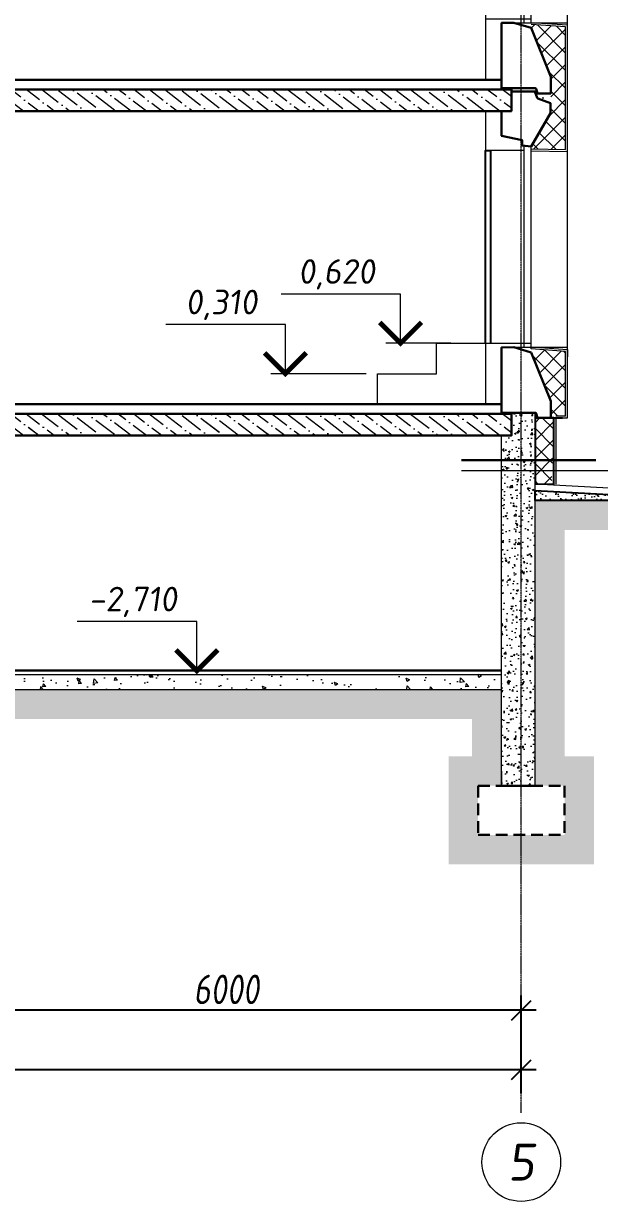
# Model space of a CAD drawing. Header units: millimetres. Extents: x -4447806 to 13389969, y -2188499 to 852203.
# Drawn here: x 3439697 to 3445554, y -692567 to -680588 of the extents above; entities that cross this region are included whole.
import ezdxf
from ezdxf.enums import TextEntityAlignment as Align

# ---------------------------------------------------------------- set-up
doc = ezdxf.new("R2010")
doc.units = ezdxf.units.MM
doc.linetypes.add('GOST2.303 6', pattern=[12, 8, -1.5, 1, -1.5])
doc.linetypes.add('HIDDEN', pattern=[6, 4, -2])
doc.layers.add('!!_для разрезов', color=7, linetype='Continuous')
doc.layers.add('Отд.фасада', color=193, linetype='Continuous')
for name, color, linetype, lineweight in [('!ОТ_Теплоизоляция', 8, 'Continuous', 15), ('АР_Выноски', 174, 'Continuous', 9), ('АР_Колонны', 250, 'Continuous', 30), ('АР_Оси', 195, 'Continuous', 9), ('АР_Оси_Разм', 7, 'Continuous', 15), ('АР_Отметки', 250, 'Continuous', 15), ('АР_Перекрытие', 250, 'Continuous', 30), ('АР_Полы', 250, 'Continuous', 30), ('АР_стены', 250, 'Continuous', 30), ('АР_Штрих утеплитель', 250, 'Continuous', 13), ('АР_Штриховка', 252, 'Continuous', 0), ('СПДС_+АР_Стены', 250, 'Continuous', 20), ('Тонкая линия', 250, 'Continuous', 18), ('ТХ_мебель передв', 250, 'Continuous', 13)]:
    doc.layers.add(name, color=color, linetype=linetype, lineweight=lineweight)
doc.styles.add('GOST 2.304', font='CS_Gost2304.shx')
doc.styles.add('ROMAND', font='ROMAND', dxfattribs={"width": 0.85})
doc.styles.add('Архитект', font='isocpeur.ttf', dxfattribs={"width": 0.8, "oblique": 8})
doc.styles.add('Архитектурный', font='isocpeur.ttf', dxfattribs={"oblique": 8})
doc.styles.add('Архитектурный размер', font='isocpeur.ttf', dxfattribs={"width": 0.8, "oblique": 8})
doc.dimstyles.new('KK 100', dxfattribs={"dimscale": 100, "dimtxt": 3, "dimasz": 2, "dimexe": 1.5, "dimexo": 2, "dimtad": 1, "dimdec": 0, "dimtxsty": 'GOST 2.304', "dimblk": 'OBLIQUE', "dimcen": 2.5, "dimdle": 1.5, "dimadec": 0, "dimazin": 0, "dimtfac": 1, "dimtdec": 0, "dimtmove": 0, "dimatfit": 3, "dimarcsym": 0})
pattern_1 = [(45, (2870171.04, -1048776.6), (-89.802561, 89.802561), []), (135, (2870171.04, -1048776.6), (-89.802561, -89.802561), [])]

# ---------------------------------------------------------------- blocks, each defined once
blk = doc.blocks.new('_Oblique')
at = {"color": 0, "linetype": 'ByBlock', "lineweight": -2}
blk.add_line((-0.5, -0.5), (0.5, 0.5), dxfattribs=at)
blk = doc.blocks.new('*D1207')
at = {"layer": 'Defpoints', "color": 0, "lineweight": 5, "transparency": 16777216}
for p in [(3438759, -690623), (3438759, -690623), (3444759, -691575)]:
    blk.add_point(p, dxfattribs=at)
at = {"layer": 'АР_Оси_Разм', "color": 0, "lineweight": -2, "transparency": 16777216}
for p, q in [((3438759, -690423), (3438759, -690473)), ((3444759, -691375), (3444759, -690473)), ((3444909, -690623), (3438609, -690623))]:
    blk.add_line(p, q, dxfattribs=at)
at = {"layer": 'АР_Оси_Разм', "color": 0, "lineweight": -2, "transparency": 16777216, "xscale": 200, "yscale": 200, "zscale": 200, "rotation": 180}
blk.add_blockref('_Oblique', (3438759, -690623), dxfattribs=at)
at = {"layer": 'АР_Оси_Разм', "color": 0, "lineweight": -2, "transparency": 16777216, "xscale": 200, "yscale": 200, "zscale": 200}
blk.add_blockref('_Oblique', (3444759, -690623), dxfattribs=at)
at = {"layer": 'АР_Оси_Разм', "color": 0, "lineweight": 9, "transparency": 16777216, "insert": (3441759, -690411), "char_height": 300, "attachment_point": 5, "style": 'Архитектурный размер'}
blk.add_mtext('6000', dxfattribs=at)
blk = doc.blocks.new('*D1034')
at = {"layer": 'Defpoints', "color": 0, "lineweight": 5, "transparency": 16777216}
for p in [(3444759, -691227), (3427359, -691667), (3444759, -691667)]:
    blk.add_point(p, dxfattribs=at)
at = {"layer": 'АР_Оси_Разм', "color": 0, "lineweight": -2, "transparency": 16777216}
for p, q in [((3427359, -691467), (3427359, -691077)), ((3444759, -691467), (3444759, -691077)), ((3427209, -691227), (3444909, -691227))]:
    blk.add_line(p, q, dxfattribs=at)
at = {"layer": 'АР_Оси_Разм', "color": 0, "lineweight": -2, "transparency": 16777216, "xscale": 200, "yscale": 200, "zscale": 200, "rotation": 180}
blk.add_blockref('_Oblique', (3427359, -691227), dxfattribs=at)
at = {"layer": 'АР_Оси_Разм', "color": 0, "lineweight": -2, "transparency": 16777216, "xscale": 200, "yscale": 200, "zscale": 200}
blk.add_blockref('_Oblique', (3444759, -691227), dxfattribs=at)
at = {"layer": 'АР_Оси_Разм', "color": 0, "lineweight": 9, "transparency": 16777216, "insert": (3436059, -691014), "char_height": 300, "attachment_point": 5, "style": 'Архитектурный размер'}
blk.add_mtext('17400', dxfattribs=at)
blk = doc.blocks.new('Из_буфера6223')
at = {"layer": '!!_для разрезов', "lineweight": 9, "ltscale": 50}
blk.add_lwpolyline([(274, 2767), (664, 2767)], dxfattribs=at)
at = {"layer": 'АР_стены', "lineweight": 30}
for points in [[(1, 3147), (200, 2807), (290, 2817), (290, 2872), (500, 2917), (500, 3167), (401, 3167), (401, 3367), (161, 3367), (137, 3302, -0.2218), (131, 3296), (1, 3247)], [(0, 217), (200, 713), (375, 767), (500, 764), (500, 100), (158, 100, 0.334438), (148, 93), (136, 47), (0, 47)]]:
    blk.add_lwpolyline(points, format="xyb", close=True, dxfattribs=at)
at = {"layer": 'АР_стены', "lineweight": 9}
for points in [[(664, 3167), (664, 187)], [(200, 769), (200, 2807)], [(375, 767), (-170, 767)], [(664, 807), (200, 807)]]:
    blk.add_lwpolyline(points, dxfattribs=at)
at = {"layer": 'АР_стены', "lineweight": 9, "elevation": 0}
blk.add_lwpolyline([(274, 2815), (274, 767)], dxfattribs=at)
blk = doc.blocks.new('BL034')
at = {"color": 0, "linetype": 'ByBlock', "lineweight": 9}
blk.add_lwpolyline([(0, 0), (0, 500), (1216, 500)], dxfattribs=at)
at = {"color": 0, "linetype": 'ByBlock', "lineweight": 70, "const_width": 50}
blk.add_lwpolyline([(-212, 212), (0, 0), (212, 212)], dxfattribs=at)
at = {"linetype": 'ByBlock', "lineweight": 9, "style": 'ROMAND', "width": 0.85, "flags": 4}
blk.add_attdef('NN,NNN', text='', height=250, dxfattribs=at).set_placement((650, 700), align=Align.MIDDLE)
blk = doc.blocks.new('MH(RUSSLAVBANK)-Цоколь$0$AR - axis mark')
at = {"linetype": 'Continuous'}
blk.add_circle((0, 0), 40, dxfattribs=at)
at = {"linetype": 'Continuous', "style": 'Архитект', "oblique": 8, "width": 0.8}
blk.add_attdef('AXIS_NUMBER', text='', height=35, dxfattribs=at).set_placement((0, 0), align=Align.MIDDLE_CENTER)

msp = doc.modelspace()

# ---------------------------------------------------------------- hatches: boundary and pattern name
at = {"layer": '!ОТ_Теплоизоляция', "lineweight": 5, "ltscale": 100}
h = msp.add_hatch(dxfattribs=at)
h.set_pattern_fill('ANSI37', color=256, scale=40, angle=180)
h.set_pattern_definition([(135, (3147265.23, -88208.01), (89.802561, 89.802561), []), (45, (3147265.23, -88208.01), (89.802561, -89.802561), [])])
h.paths.add_polyline_path([(3445068.931, -685269.715), (3445088.931, -684599.11), (3444898.931, -684599.11), (3444898.931, -685269.715)])
at = {"lineweight": 5, "ltscale": 100}
h = msp.add_hatch(dxfattribs=at)
h.set_pattern_fill('AR-SAND', color=256, scale=2)
h.set_pattern_definition([(37.5, (3440662.99, -685115.245), (-3.2001, 97.8826), [0, -77.216, 0, -86.36, 0, -82.55]), (7.5, (3440662.99, -685115.24), (89.9047, 143.365), [0, -41.656, 0, -69.596, 0, -26.67]), (327.5, (3440600.504, -685115.245), (158.1985, 0.2874), [0, -25.4, 0, -91.44, 0, -119.38]), (317.5, (3440600.5, -685115.24), (152.7113, 44.586), [0, -12.7, 0, -59.944, 0, -68.58])])
h.paths.add_polyline_path([(3444898.931, -685336.119), (3444898.931, -685438.038), (3446026.282, -685438.038), (3446026.282, -685397.626)])
at = {"layer": 'АР_Штрих утеплитель', "ltscale": 50}
h = msp.add_hatch(dxfattribs=at)
h.set_pattern_fill('ANSI37', color=256, scale=40)
h.set_pattern_definition(pattern_1)
h.paths.add_polyline_path([(3444859.256, -681862.838), (3445209.075, -681867.823), (3445209.075, -680622.335), (3444858.528, -680597.298), (3444858.931, -680633.419), (3445058.931, -681129.112), (3445058.931, -681299.11), (3445058.279, -681398.679), (3445058.279, -681498.679), (3444858.931, -681839.112)])
h = msp.add_hatch(dxfattribs=at)
h.set_pattern_fill('ANSI37', color=256, scale=40)
h.set_pattern_definition(pattern_1)
h.paths.add_polyline_path([(3445209.075, -684582.493), (3445058.931, -684582.493), (3445058.931, -684429.112), (3444858.931, -683933.419), (3444858.931, -683897.345), (3445209.075, -683922.33)])
at = {"layer": 'АР_Штрих утеплитель'}
h = msp.add_hatch(dxfattribs=at)
h.set_pattern_fill('AR-CONC', color=256, scale=2, angle=180)
h.set_pattern_definition([(130, (3268539.72, -96674.66), (-364.36934, -31.87817), [38.1, -419.1]), (185, (3268539.7, -96674.66), (70.48684, 382.1137), [30.48, -335.28117]), (79.548555, (3268509.35, -96677.3), (-293.8825, 350.2355), [32.38002, -356.1805]), (133.8158, (3268539.7, -96573.06), (-542.15808, -84.08466), [57.15, -628.65]), (83.36444, (3268494.54, -96580.07), (-474.80827, 494.85225), [48.57005, -534.2712]), (188.81585, (3268539.7, -96573.06), (-474.80827, 494.85225), [45.71993, -502.91946]), (159, (3268488.92, -96598.46), (-303.22878, -204.5304), [38.1, -419.1]), (214, (3268488.9, -96598.46), (-123.60406, 368.37593), [30.48, -335.28]), (108.548555, (3268463.65, -96615.5), (-426.83284, 163.84554), [32.38002, -356.17988]), (142.5, (3268539.72, -96674.66), (-6.177207, 169.110078), [0, -331.216, 0, -340.36, 0, -336.55]), (172.5, (3268539.72, -96674.66), (-133.639325, 200.36115), [0, -194.056, 0, -323.596, 0, -128.27]), (212.5, (3268653, -96674.66), (-271.18119, -11.457488), [0, -127, 0, -396.24, 0, -525.78]), (222.5, (3268703.8, -96674.66), (-296.25836, 50.85298), [0, -165.1, 0, -263.144, 0, -373.38])])
edge = h.paths.add_edge_path()
edge.add_line((3438363.922, -687210.124), (3438380.307, -687360.124))
edge.add_line((3438363.922, -687210.124), (3441458.931, -687210.124))
edge.add_line((3441458.931, -687208.979), (3444558.931, -687208.979))
edge.add_line((3444558.931, -687210.124), (3444558.931, -687360.124))
edge.add_line((3438380.307, -687360.124), (3444558.931, -687360.124))
at = {"layer": 'АР_Штриховка', "lineweight": 0, "transparency": 33554559}
h = msp.add_hatch(dxfattribs=at)
h.set_pattern_fill('ANSI36', color=256, scale=30, angle=97.4338889)
h.set_pattern_definition([(142.433889, (2733662.69, -1051329.52), (-190.196593, 26.125492), [238.125, -47.625, 0, -47.625])])
h.paths.add_polyline_path([(3438258.931, -681259.28), (3444658.279, -681258.95), (3444658.279, -681478.95), (3438258.931, -681479.28)])
h = msp.add_hatch(dxfattribs=at)
h.set_pattern_fill('ANSI36', color=256, scale=30, angle=97.4338889)
h.set_pattern_definition([(142.433889, (2733662.69, -1054629.52), (-190.196593, 26.125492), [238.125, -47.625, 0, -47.625])])
h.paths.add_polyline_path([(3438258.931, -684559.28), (3444658.279, -684558.95), (3444658.279, -684778.95), (3438258.931, -684779.28)])
h = msp.add_hatch(dxfattribs=at)
h.set_pattern_fill('ANSI36', color=256, scale=30, angle=97.4338889)
h.set_pattern_definition([(142.433889, (2733662.85, -1054629.52), (-190.196593, 26.125492), [238.125, -47.625, 0, -47.625])])
h.paths.add_polyline_path([(3438259.086, -684559.28), (3444658.434, -684558.95), (3444658.434, -684778.95), (3438259.086, -684779.28)])
at = {"layer": 'АР_Штриховка', "lineweight": 0}
h = msp.add_hatch(dxfattribs=at)
h.set_pattern_fill('AR-CONC', color=256)
h.set_pattern_definition([(50, (2870171.04, -1048776.6), (182.18467, -15.939086), [19.05, -209.55]), (355, (2870171.04, -1048776.6), (-35.24342, 191.056845), [15.24, -167.640584]), (100.451445, (2870186.22, -1048777.93), (146.941247, 175.11775), [16.19001, -178.090245]), (46.1842, (2870171.04, -1048725.8), (271.07904, -42.04233), [28.575, -314.325]), (96.635558, (2870193.63, -1048729.3), (237.40413, 247.42612), [24.28502, -267.13561]), (351.18415, (2870171.04, -1048725.8), (237.40413, 247.42612), [22.85997, -251.45973]), (21, (2870196.44, -1048738.5), (151.61439, -102.265198), [19.05, -209.55]), (326, (2870196.44, -1048738.5), (61.80203, 184.187966), [15.24, -167.64]), (71.451445, (2870209.07, -1048747.02), (213.41642, 81.92277), [16.19001, -178.08994]), (37.5, (2870171.036, -1048776.6), (3.088603, 84.555039), [0, -165.608, 0, -170.18, 0, -168.275]), (7.5, (2870171.04, -1048776.6), (66.819663, 100.180575), [0, -97.028, 0, -161.798, 0, -64.135]), (327.5, (2870114.394, -1048776.6), (135.590595, -5.728744), [0, -63.5, 0, -198.12, 0, -262.89]), (317.5, (2870088.99, -1048776.6), (148.129181, 25.42649), [0, -82.55, 0, -131.572, 0, -186.69])])
edge = h.paths.add_edge_path()
edge.add_line((3444558.931, -688337.758), (3444898.931, -688337.758))
edge.add_line((3444558.931, -688324.745), (3444558.931, -684778.979))
edge.add_line((3444558.931, -684778.979), (3444658.931, -684778.979))
edge.add_line((3444658.931, -684778.979), (3444658.931, -684558.979))
edge.add_line((3444558.931, -684558.979), (3444658.931, -684558.979))
edge.add_line((3444901.4, -684546.105), (3444558.931, -684558.979))
edge.add_line((3444901.4, -684546.105), (3444898.931, -684839.23))
edge.add_line((3444898.931, -684839.23), (3444898.931, -685039.23))
edge.add_line((3444898.931, -685039.23), (3444898.931, -688332.556))
h = msp.add_hatch(dxfattribs=at)
h.set_pattern_fill('AR-PARQ1', color=256, scale=2.1, angle=45)
h.set_pattern_definition([(135, (2870171.04, -1048776.6), (-905.2098, 0), [640.08, -640.08]), (135, (2870246.5, -1048701.17), (-905.2098, 0), [640.08, -640.08]), (135, (2870321.9, -1048625.7), (-905.2098, 0), [640.08, -640.08]), (135, (2870397.34, -1048550.3), (-905.2098, 0), [640.08, -640.08]), (135, (2870472.8, -1048474.86), (-905.2098, 0), [640.08, -640.08]), (135, (2870548.2, -1048399.4), (-905.2098, 0), [640.08, -640.08]), (135, (2870623.64, -1048324), (-905.2098, 0), [640.08, -640.08]), (45, (2869718.4, -1048324), (905.2098, 0), [640.08, -640.08]), (45, (2869643, -1048248.56), (905.2098, 0), [640.08, -640.08]), (45, (2869567.56, -1048173.1), (905.2098, 0), [640.08, -640.08]), (45, (2869492.1, -1048097.7), (905.2098, 0), [640.08, -640.08]), (45, (2869416.7, -1048022.26), (905.2098, 0), [640.08, -640.08]), (45, (2869341.26, -1047946.8), (905.2098, 0), [640.08, -640.08]), (45, (2869265.8, -1047871.4), (905.2098, 0), [640.08, -640.08])])
h.paths.add_polyline_path([(3423722.684, -685558.979), (3426019.174, -685558.979), (3426019.174, -685690.318), (3426091.58, -685690.318), (3426091.58, -685617.913), (3427218.926, -685617.913), (3427218.926, -688735.375), (3426918.931, -688750.705), (3426918.931, -689250.705), (3427798.931, -689250.705), (3427798.931, -688750.705), (3427558.931, -688750.705), (3427558.931, -687360.124), (3433538.931, -687360.124), (3433538.931, -688630.124), (3433358.931, -688630.124), (3433358.931, -689130.124), (3434558.931, -689130.124), (3434558.931, -688630.124), (3433938.931, -688630.124), (3433938.931, -687360.123), (3437958.931, -687360.124), (3437958.931, -687550.123), (3437831.598, -688630.124), (3437558.931, -688630.124), (3437558.931, -689130.124), (3438758.931, -689130.124), (3438758.931, -688630.124), (3438486.264, -688630.124), (3438358.931, -687550.124), (3438358.931, -687360.124), (3444558.931, -687360.124), (3444558.931, -688340.124), (3444318.931, -688340.124), (3444318.931, -688840.124), (3445198.931, -688840.124), (3445198.931, -688340.124), (3444898.931, -688340.124), (3444899.994, -685438.038), (3446026.282, -685438.038), (3446026.282, -685510.443), (3446098.687, -685510.443), (3446098.687, -685358.979), (3447696.065, -685358.979), (3447696.065, -685658.979), (3446398.687, -685658.979), (3446398.687, -685810.443), (3445726.282, -685810.443), (3445726.282, -685738.038), (3445199.884, -685738.038), (3445199.041, -688040.124), (3445498.931, -688040.124), (3445498.931, -689140.124), (3444018.931, -689140.124), (3444018.931, -688040.124), (3444258.931, -688040.124), (3444258.931, -687660.124), (3438673.978, -687660.124), (3438752.972, -688330.124), (3439058.931, -688330.124), (3439058.931, -689430.124), (3437258.931, -689430.124), (3437258.931, -688330.124), (3437564.89, -688330.124), (3437643.884, -687660.124), (3434238.931, -687660.123), (3434238.931, -688330.124), (3434858.931, -688330.124), (3434858.931, -689430.124), (3433058.931, -689430.124), (3433058.931, -688330.124), (3433238.931, -688330.124), (3433238.931, -687660.124), (3427858.931, -687660.124), (3427858.931, -688450.705), (3428098.931, -688450.705), (3428098.931, -689550.705), (3426618.931, -689550.705), (3426618.931, -688450.705), (3426768.926, -688450.705), (3426768.926, -685917.913), (3426391.58, -685917.913), (3426391.58, -685990.318), (3425719.174, -685990.318), (3425719.174, -685858.979), (3423722.684, -685858.979)])

# ---------------------------------------------------------------- linework, layer by layer
at = {"color": 0, "ltscale": 100, "elevation": -950}
msp.add_lwpolyline([(3444395.255, -683838.979), (3444395.255, -681879.112), (3444445.255, -681879.112), (3444445.255, -683839.112)], dxfattribs=at)
at = {"ltscale": 50, "elevation": -950}
msp.add_lwpolyline([(3445088.931, -684598.941), (3444898.931, -684599.11), (3444898.931, -685269.715), (3444898.931, -685269.715), (3445089.528, -685270.981)], close=True, dxfattribs=at)
at = {"linetype": 'Continuous', "lineweight": 13, "ltscale": 100, "transparency": 33554687, "elevation": -950}
msp.add_lwpolyline([(3444898.931, -685269.715), (3446026.282, -685328.589)], dxfattribs=at)
at = {"linetype": 'Continuous', "ltscale": 100, "elevation": -950}
msp.add_lwpolyline([(3444898.931, -685336.119), (3446026.282, -685397.626), (3446026.282, -685438.038), (3444898.931, -685438.038)], close=True, dxfattribs=at)
at = {"layer": 'АР_Выноски', "linetype": 'ByBlock', "lineweight": 30, "elevation": -950}
msp.add_lwpolyline([(3444149.589, -685029.37), (3445518.911, -685029.37)], dxfattribs=at)
at = {"layer": 'АР_Выноски', "ltscale": 50, "elevation": -950}
msp.add_lwpolyline([(3447482.927, -685136.906), (3444149.589, -685136.906)], dxfattribs=at)
at = {"layer": 'АР_Колонны', "linetype": 'HIDDEN', "ltscale": 30}
for p, q in [((3444318.931, -688340.124, -950), (3445198.931, -688340.124, -950)), ((3444318.931, -688340.124, -950), (3444318.931, -688840.124, -950)), ((3444558.931, -688340.124, -950), (3444958.931, -688340.124, -950)), ((3445198.931, -688340.124, -950), (3445198.931, -688840.124, -950)), ((3444318.931, -688840.124, -950), (3445198.931, -688840.124, -950))]:
    msp.add_line(p, q, dxfattribs=at)
at = {"layer": 'АР_Оси', "linetype": 'GOST2.303 6', "lineweight": 9, "ltscale": 2}
msp.add_line((3444758.931, -691667.429, -950), (3444758.931, -672935.937, -950), dxfattribs=at)
at = {"layer": 'АР_Отметки'}
for p, q in [((3444043.609, -683838.979, -950), (3443382.091, -683838.979, -950)), ((3443182.963, -684148.979, -950), (3442210.353, -684148.979, -950)), ((3440723.676, -687170.124, -1900), (3441608.931, -687170.124, -1900))]:
    msp.add_line(p, q, dxfattribs=at)
at = {"layer": 'АР_Перекрытие', "linetype": 'ByBlock', "lineweight": 30, "elevation": -950}
for points in [[(3438258.931, -681258.92), (3444657.99, -681258.92), (3444657.99, -681478.679), (3438258.931, -681478.979)], [(3438258.931, -684558.92), (3444657.99, -684558.92), (3444657.99, -684778.679), (3438258.931, -684778.979)], [(3438259.086, -684558.92), (3444658.145, -684558.92), (3444658.145, -684778.679), (3438259.086, -684778.979)]]:
    msp.add_lwpolyline(points, close=True, dxfattribs=at)
at = {"layer": 'АР_Полы', "linetype": 'ByBlock', "lineweight": 30}
for p, q in [((3433923.931, -681158.979, -950), (3444558.937, -681158.979, -950)), ((3433928.931, -684458.979, -950), (3444558.931, -684458.979, -950))]:
    msp.add_line(p, q, dxfattribs=at)
at = {"layer": 'АР_Полы', "linetype": 'ByBlock', "elevation": -950}
msp.add_lwpolyline([(3438358.931, -687168.982), (3444558.931, -687168.982)], dxfattribs=at)
at = {"layer": 'Отд.фасада', "ltscale": 100, "elevation": -950}
for points in [[(3444978.931, -681339.105), (3444978.931, -681349.475)], [(3444898.931, -684599.11), (3445178.916, -684599.11)]]:
    msp.add_lwpolyline(points, dxfattribs=at)
at = {"layer": 'СПДС_+АР_Стены', "ltscale": 100}
for p, q in [((3444859.256, -680577.35, -950), (3445229.075, -680602.335, -950)), ((3445209.075, -680622.335, -950), (3444859.256, -680597.35, -950)), ((3445209.075, -680677.5, -950), (3445209.075, -680622.335, -950)), ((3444859.256, -683897.345, -950), (3444859.256, -683877.345, -950)), ((3444859.256, -683877.345, -950), (3445229.075, -683902.33, -950)), ((3445209.075, -683922.33, -950), (3444859.256, -683897.345, -950)), ((3445209.075, -683977.495, -950), (3445209.075, -683922.33, -950)), ((3445229.075, -683902.33, -950), (3445229.075, -683977.495, -950))]:
    msp.add_line(p, q, dxfattribs=at)
at = {"layer": 'СПДС_+АР_Стены'}
for p, q in [((3433923.931, -684458.979, -950), (3444558.931, -684458.979, -950)), ((3444898.931, -688340.124, -950), (3444898.931, -684546.105, -950)), ((3444558.931, -688340.124, -950), (3444558.931, -684778.979, -950)), ((3438358.931, -687208.979, -950), (3444558.931, -687208.979, -950)), ((3438358.931, -687360.124, -950), (3444558.931, -687360.124, -950))]:
    msp.add_line(p, q, dxfattribs=at)
at = {"layer": 'СПДС_+АР_Стены', "ltscale": 100, "elevation": -950}
for points in [[(3445083.621, -684599.11), (3445229.075, -684599.11), (3445229.075, -673066.395)], [(3445209.075, -681867.823), (3445209.075, -680677.5)], [(3444859.256, -681862.838), (3445209.075, -681867.823)], [(3444859.256, -681882.838), (3445229.075, -681887.823)], [(3445209.075, -684582.493), (3445209.075, -683977.495)], [(3445209.075, -684582.493), (3445109.075, -684582.493)]]:
    msp.add_lwpolyline(points, dxfattribs=at)
at = {"layer": 'СПДС_+АР_Стены', "elevation": -950}
for points in [[(3444558.931, -681239.105), (3444558.931, -681258.979)], [(3444658.931, -681258.979), (3444558.931, -681258.979)], [(3444558.931, -684458.979), (3437958.931, -684458.979)], [(3444558.931, -684539.105), (3444558.931, -684558.979)], [(3444558.931, -688190.124), (3444558.931, -688340.124)]]:
    msp.add_lwpolyline(points, dxfattribs=at)
at = {"layer": 'Тонкая линия', "ltscale": 50, "elevation": -950}
for points in [[(3445088.931, -684599.11), (3445089.528, -685270.981)], [(3445108.931, -684599.11), (3445109.536, -685272.212)]]:
    msp.add_lwpolyline(points, dxfattribs=at)
at = {"layer": 'ТХ_мебель передв', "ltscale": 100, "elevation": -950}
for points in [[(3443896.256, -684148.979), (3443896.256, -683838.979), (3444395.255, -683838.979)], [(3443296.256, -684458.979), (3443296.256, -684148.979), (3443896.256, -684148.979)]]:
    msp.add_lwpolyline(points, dxfattribs=at)

# ---------------------------------------------------------------- block references
at = {"color": 0, "ltscale": 100, "xscale": -1}
for p in [(3445058.931, -681346.105, -950), (3445058.931, -684646.105, -950)]:
    msp.add_blockref('Из_буфера6223', p, dxfattribs=at)
at = {"layer": 'АР_Оси', "linetype": 'Continuous', "lineweight": 9, "ltscale": 10}
ref = msp.add_blockref('MH(RUSSLAVBANK)-Цоколь$0$AR - axis mark', (3444758.931, -692167.429, -950), dxfattribs=dict(at, xscale=10, yscale=10, zscale=10))
ref.add_attrib('AXIS_NUMBER', '5', dxfattribs={"layer": '0', "linetype": 'Continuous', "height": 375, "style": 'Архитектурный', "oblique": 8}).set_placement((3444758.931, -692167.552, -950), align=Align.MIDDLE_CENTER)
at = {"layer": 'АР_Отметки'}
ref = msp.add_blockref('BL034', (3443532.091, -683838.979, -910), dxfattribs=dict(at, xscale=-1))
ref.add_attrib('NN,NNN', '0,620', dxfattribs={"layer": '0', "color": 0, "linetype": 'ByBlock', "height": 250, "style": 'Архитектурный', "oblique": 8, "flags": 4}).set_placement((3442882.091, -683138.979, -910), align=Align.MIDDLE)
ref = msp.add_blockref('BL034', (3442360.353, -684148.979, -910), dxfattribs=dict(at, xscale=-1))
ref.add_attrib('NN,NNN', '0,310', dxfattribs={"layer": '0', "color": 0, "linetype": 'ByBlock', "height": 250, "style": 'Архитектурный', "oblique": 8, "flags": 4}).set_placement((3441710.353, -683448.979, -910), align=Align.MIDDLE)
ref = msp.add_blockref('BL034', (3441458.931, -687170.124, -950), dxfattribs=dict(at, xscale=-1))
ref.add_attrib('NN,NNN', '-2,710', dxfattribs={"layer": '0', "color": 0, "linetype": 'ByBlock', "height": 250, "style": 'Архитектурный', "oblique": 8, "flags": 4}).set_placement((3440808.931, -686470.124, -950), align=Align.MIDDLE)

# ---------------------------------------------------------------- dimensions: what is measured, and where the dimension line sits
at = {"layer": 'АР_Оси_Разм', "lineweight": 9}
for base, p1, p2, picture, middle in [((3438758.931, -690623.189, -950), (3444758.931, -691574.686, -950), (3438758.931, -690623.189, -950), '*D1207', (3441758.931, -690410.689, -950)), ((3444758.931, -691226.933, -950), (3427358.931, -691667.429, -950), (3444758.931, -691667.429, -950), '*D1034', (3436058.931, -691014.433, -950))]:
    dim = msp.add_linear_dim(base=base, p1=p1, p2=p2, angle=180, dimstyle='KK 100', override={"dimtxsty": 'Архитектурный размер', "dimtmove": 1}, dxfattribs=at)
    dim.commit()
    dim.dimension.update_dxf_attribs({"geometry": picture, "text_midpoint": middle})

doc.saveas('drawing.dxf')
